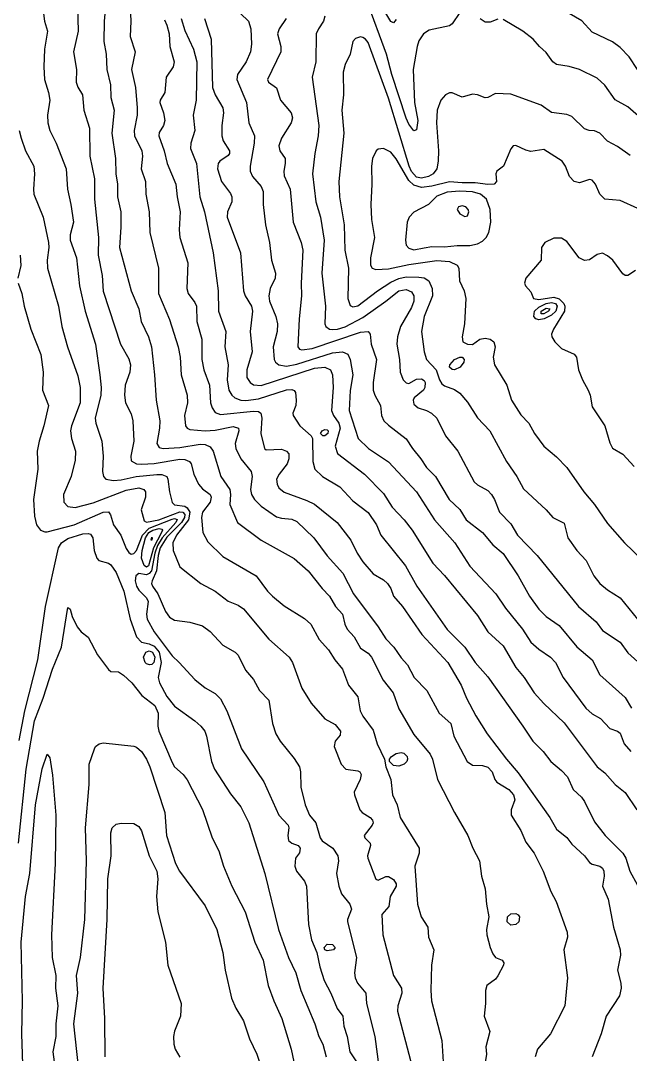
# Model space of a CAD drawing. Header units: inches. Extents: x 3311818 to 3313075, y 1372003 to 1372737.
# Drawn here: x 3312809.3 to 3312900.5, y 1372329.1 to 1372484 of the extents above; entities that cross this region are included whole.
import ezdxf

# ---------------------------------------------------------------- set-up
doc = ezdxf.new("R2010")
doc.units = ezdxf.units.IN
doc.header["$MEASUREMENT"] = 0

msp = doc.modelspace()

# ---------------------------------------------------------------- linework, layer by layer
for points, elevation in [([(3312825.51, 1372489.23), (3312825.77, 1372483.89), (3312825.67, 1372481.61), (3312826.43, 1372479.32), (3312825.9, 1372476.65), (3312826.46, 1372473.98), (3312826.73, 1372470.93), (3312826.73, 1372469.79), (3312826.29, 1372467.5), (3312826.31, 1372466.74), (3312827.44, 1372464.45), (3312827.5, 1372463.69), (3312827.31, 1372461.79), (3312827.95, 1372459.88), (3312828.02, 1372457.97), (3312828.5, 1372455.31), (3312828.63, 1372452.26), (3312829.93, 1372446.92), (3312829.91, 1372443.11), (3312831.56, 1372439.23), (3312832.87, 1372435.11), (3312833.16, 1372433.58), (3312833.31, 1372430.91), (3312834.23, 1372427.86), (3312834.26, 1372426.72), (3312833.82, 1372424.82), (3312833.94, 1372423.29), (3312834.21, 1372422.91), (3312834.61, 1372422.74), (3312836.9, 1372422.53), (3312838.42, 1372422.62), (3312841.09, 1372423.19), (3312841.88, 1372422.91), (3312841.93, 1372422.53), (3312841.37, 1372420.62), (3312841.47, 1372419.86), (3312842.23, 1372418.34), (3312843.8, 1372416.43), (3312843.95, 1372415.67), (3312843.68, 1372413.76), (3312843.86, 1372413), (3312844.28, 1372412.24), (3312845.28, 1372411.24), (3312847.57, 1372409.64), (3312848.33, 1372409.43), (3312849.86, 1372409.31), (3312850.62, 1372408.94), (3312853.18, 1372406.52), (3312855.19, 1372403.79), (3312857.49, 1372401.19), (3312859.1, 1372398.14), (3312862.79, 1372393.18), (3312863.96, 1372391.38), (3312865.14, 1372390.13), (3312866.25, 1372388.51), (3312867.17, 1372387.46), (3312868.18, 1372385.56), (3312870.07, 1372383.65), (3312871.93, 1372380.22), (3312873.66, 1372378.7), (3312874.15, 1372376.79), (3312876.13, 1372372.98), (3312876.92, 1372372.45), (3312878.44, 1372372.39), (3312879.21, 1372372.16), (3312879.89, 1372371.46), (3312880.26, 1372370.31), (3312880.56, 1372369.93), (3312882.34, 1372368.79), (3312883.07, 1372368.03), (3312883.27, 1372367.26), (3312882.73, 1372365.74), (3312882.69, 1372364.98), (3312884.15, 1372362.69), (3312884.92, 1372360.9), (3312886.14, 1372359.26), (3312887.51, 1372356.59), (3312888.65, 1372353.54), (3312889.44, 1372352.02), (3312891.1, 1372347.45), (3312891.13, 1372346.68), (3312890.61, 1372344.78), (3312891.16, 1372340.58), (3312890.73, 1372336.39), (3312888.6, 1372332.2), (3312886.66, 1372329.91), (3312886.3, 1372328.77)], 4482), ([(3312817.74, 1372488.08), (3312817.91, 1372482.37), (3312817.21, 1372479.32), (3312817.65, 1372476.65), (3312817.6, 1372474.74), (3312817.84, 1372474.02), (3312818.53, 1372472.84), (3312818.72, 1372470.55), (3312819.59, 1372467.88), (3312819.65, 1372463.69), (3312820.36, 1372460.26), (3312820.36, 1372457.21), (3312820.93, 1372451.5), (3312820.87, 1372448.83), (3312821.49, 1372445.78), (3312821.65, 1372443.45), (3312824.21, 1372435.49), (3312825.47, 1372433.31), (3312825.74, 1372432.44), (3312825.65, 1372431.3), (3312824.92, 1372429.39), (3312824.82, 1372427.86), (3312824.96, 1372426.72), (3312825.85, 1372425.08), (3312826.07, 1372424.05), (3312826.23, 1372421), (3312825.77, 1372418.72), (3312825.85, 1372418.06), (3312826.6, 1372417.57), (3312827.37, 1372417.52), (3312829.28, 1372417.65), (3312833.09, 1372418.3), (3312833.85, 1372418.26), (3312834.55, 1372417.96), (3312834.83, 1372417.57), (3312835.22, 1372416.05), (3312835.92, 1372414.53), (3312836.52, 1372413.84), (3312837.66, 1372413), (3312837.8, 1372412.62), (3312837.66, 1372411.86), (3312836.52, 1372410.34), (3312836.36, 1372409.57), (3312836.57, 1372407.28), (3312837.28, 1372405.9), (3312839.57, 1372403.72), (3312844.52, 1372400.81), (3312846.24, 1372398.52), (3312846.99, 1372397.76), (3312848.71, 1372396.3), (3312851.76, 1372394.44), (3312852.7, 1372393.56), (3312853.97, 1372391.28), (3312855.35, 1372389.75), (3312856.31, 1372388.23), (3312857.48, 1372386.84), (3312858.37, 1372384.42), (3312859.77, 1372382.7), (3312860.09, 1372380.6), (3312860.53, 1372379.78), (3312862.05, 1372377.68), (3312862.66, 1372375.65), (3312863.73, 1372373.36), (3312863.95, 1372372.22), (3312864.72, 1372370.31), (3312864.94, 1372368.03), (3312865.66, 1372366.5), (3312866.08, 1372364.6), (3312868.93, 1372360.02), (3312868.95, 1372359.26), (3312868.27, 1372357.35), (3312868.67, 1372351.64), (3312869.22, 1372349.73), (3312870.23, 1372348.21), (3312870.34, 1372346.68), (3312871.12, 1372344.78), (3312870.8, 1372342.49), (3312870.69, 1372338.68), (3312870.81, 1372337.15), (3312872.34, 1372331.22), (3312872.51, 1372328.01)], 4484), ([(3312822.13, 1372487.7), (3312821.76, 1372483.89), (3312821.72, 1372480.84), (3312822.06, 1372478.94), (3312822.17, 1372476.65), (3312822.73, 1372474.36), (3312822.8, 1372472.46), (3312823.26, 1372470.55), (3312822.94, 1372467.12), (3312823.46, 1372463.31), (3312823.53, 1372461.02), (3312823.76, 1372459.5), (3312823.76, 1372457.59), (3312824.28, 1372455.31), (3312824.29, 1372453.02), (3312824.06, 1372449.97), (3312825.84, 1372443.49), (3312826.97, 1372440.82), (3312827.3, 1372438.92), (3312828.4, 1372436.63), (3312828.85, 1372435.11), (3312829.31, 1372430.91), (3312829.55, 1372427.1), (3312830.1, 1372424.05), (3312830.08, 1372422.91), (3312829.66, 1372420.62), (3312830.04, 1372420.04), (3312830.63, 1372419.86), (3312833.09, 1372420.03), (3312836.14, 1372420.52), (3312836.9, 1372420.46), (3312837.66, 1372420.14), (3312838.08, 1372419.48), (3312839.25, 1372415.67), (3312840.58, 1372413.76), (3312840.69, 1372413), (3312840.59, 1372411.48), (3312841.75, 1372408.81), (3312845.28, 1372406.15), (3312850.24, 1372403.43), (3312852.3, 1372401.57), (3312854.42, 1372398.9), (3312855.53, 1372397.76), (3312856.39, 1372396.23), (3312857.48, 1372395.09), (3312857.79, 1372393.56), (3312858.15, 1372392.8), (3312859.23, 1372391.66), (3312860.15, 1372390), (3312861.29, 1372389.21), (3312861.78, 1372388.61), (3312863.55, 1372385.18), (3312865.03, 1372383.27), (3312865.87, 1372380.91), (3312868.15, 1372377.07), (3312870.59, 1372374.12), (3312870.92, 1372373.36), (3312871.7, 1372370.31), (3312874.25, 1372365.36), (3312876.21, 1372361.93), (3312876.96, 1372360.02), (3312877.98, 1372358.12), (3312878.26, 1372355.83), (3312878.84, 1372353.92), (3312879, 1372351.64), (3312879.36, 1372349.73), (3312879.04, 1372347.83), (3312879.07, 1372347.06), (3312879.56, 1372345.16), (3312879.97, 1372344.18), (3312880.35, 1372343.65), (3312881.34, 1372343.25), (3312881.63, 1372342.87), (3312881.58, 1372342.49), (3312880.73, 1372340.88), (3312880.35, 1372340.4), (3312879.09, 1372339.44), (3312878.85, 1372338.68), (3312878.87, 1372336.77), (3312878.69, 1372334.87), (3312879.5, 1372332.58), (3312878.9, 1372330.29), (3312879.01, 1372329.15), (3312878.79, 1372327.63)], 4483), ([(3312875.01, 1372485.19), (3312873.88, 1372483.51), (3312873.49, 1372483.21), (3312870.44, 1372482.55), (3312869.61, 1372481.99), (3312868.91, 1372480.94), (3312868.64, 1372480.08), (3312868.05, 1372476.65), (3312868.23, 1372471.7), (3312868.74, 1372469.03), (3312868.53, 1372467.63), (3312868.15, 1372467.49), (3312867.39, 1372468.44), (3312867.01, 1372469.35), (3312864.86, 1372475.89), (3312864.04, 1372478.94), (3312861.11, 1372486.94)], 4476), ([(3312812.66, 1372485.42), (3312812.84, 1372483.89), (3312813.31, 1372482.37), (3312812.85, 1372479.7), (3312812.76, 1372477.03), (3312812.86, 1372475.13), (3312813.46, 1372473.22), (3312813.67, 1372472.08), (3312813.32, 1372469.79), (3312813.35, 1372468.65), (3312813.66, 1372467.5), (3312814.6, 1372465.6), (3312816.1, 1372461.79), (3312816.27, 1372458.74), (3312816.79, 1372456.45), (3312817.17, 1372453.78), (3312816.68, 1372451.88), (3312816.67, 1372451.11), (3312817.66, 1372448.45), (3312818.11, 1372444.25), (3312818.94, 1372440.44), (3312820.47, 1372435.49), (3312821.15, 1372430.91), (3312821.33, 1372429.01), (3312821.28, 1372427.86), (3312820.45, 1372424.43), (3312820.55, 1372423.67), (3312821.43, 1372421), (3312821.64, 1372418.72), (3312821.52, 1372416.43), (3312821.67, 1372415.67), (3312822.03, 1372415.27), (3312823.18, 1372415.07), (3312824.32, 1372415.17), (3312826.58, 1372415.67), (3312829.66, 1372415.99), (3312830.42, 1372416), (3312831.16, 1372415.67), (3312831.33, 1372415.29), (3312831.54, 1372413.38), (3312831.94, 1372411.79), (3312832.33, 1372411.43), (3312833.85, 1372411.23), (3312834.23, 1372411), (3312834.63, 1372410.33), (3312834.4, 1372409.19), (3312832.63, 1372406.9), (3312832.04, 1372405.76), (3312832.13, 1372404.62), (3312833.09, 1372402.17), (3312836.27, 1372399.66), (3312838.42, 1372398.54), (3312840.33, 1372397.02), (3312841.85, 1372396.41), (3312842.62, 1372395.89), (3312846.43, 1372391.35), (3312849.48, 1372388.64), (3312849.96, 1372387.85), (3312851.38, 1372383.99), (3312852.79, 1372381.75), (3312854.81, 1372379.39), (3312856.34, 1372378.56), (3312857.18, 1372377.55), (3312857.1, 1372376.93), (3312856.38, 1372376.03), (3312856.19, 1372375.27), (3312857.27, 1372372.6), (3312857.96, 1372371.84), (3312859.77, 1372371.61), (3312860.06, 1372371.46), (3312860.24, 1372371.08), (3312860.1, 1372370.31), (3312859.23, 1372368.41), (3312859.25, 1372368.03), (3312860.08, 1372365.74), (3312860.42, 1372365.36), (3312861.62, 1372364.6), (3312861.96, 1372364.22), (3312862.06, 1372363.83), (3312861.91, 1372363.45), (3312860.71, 1372361.93), (3312860.8, 1372361.55), (3312861.58, 1372360.78), (3312861.66, 1372360.4), (3312861.18, 1372358.88), (3312861.23, 1372358.5), (3312862.44, 1372355.39), (3312862.82, 1372355.22), (3312863.96, 1372355.77), (3312864.34, 1372355.8), (3312865.1, 1372355.35), (3312865.5, 1372354.69), (3312865.49, 1372354.31), (3312864.6, 1372352.78), (3312864.38, 1372351.26), (3312863.34, 1372350.11), (3312863.48, 1372347.06), (3312865.12, 1372340.97), (3312866.31, 1372339.06), (3312866.35, 1372338.3), (3312865.75, 1372336.39), (3312865.69, 1372335.63), (3312867.88, 1372327.25)], 4485), ([(3312865.48, 1372484.16), (3312865.1, 1372483.66), (3312864.72, 1372483.82), (3312863.96, 1372485.08)], 4477), ([(3312901.62, 1372476.65), (3312900.36, 1372478.56), (3312899.02, 1372479.97), (3312897.88, 1372480.81), (3312894.83, 1372482.24), (3312893.31, 1372483.93), (3312891.4, 1372485.05)], 4477), ([(3312830.8, 1372484.11), (3312831.18, 1372483.31), (3312831.52, 1372481.99), (3312831.61, 1372480.08), (3312832.26, 1372477.79), (3312832.13, 1372477.03), (3312831.05, 1372475.51), (3312830.85, 1372473.22), (3312830.18, 1372472.08), (3312830.12, 1372471.7), (3312830.68, 1372470.17), (3312830.86, 1372469.03), (3312830.67, 1372468.27), (3312830.04, 1372467.2), (3312829.96, 1372466.74), (3312830.75, 1372464.45), (3312831.21, 1372462.55), (3312832.53, 1372459.5), (3312832.71, 1372457.59), (3312833.15, 1372455.31), (3312833.01, 1372452.64), (3312833.09, 1372451.5), (3312834.31, 1372447.68), (3312834.16, 1372443.87), (3312834.36, 1372443.11), (3312835.37, 1372441.76), (3312835.59, 1372441.2), (3312835.64, 1372438.92), (3312836.38, 1372436.25), (3312836.4, 1372433.2), (3312836.7, 1372431.68), (3312837.53, 1372429.39), (3312837.71, 1372426.72), (3312837.94, 1372425.96), (3312838.42, 1372425.29), (3312839.19, 1372424.99), (3312844.14, 1372425.48), (3312844.9, 1372425.41), (3312845.25, 1372425.2), (3312845.38, 1372424.43), (3312845.23, 1372422.15), (3312845.79, 1372419.86), (3312846.05, 1372419.7), (3312848.33, 1372419.77), (3312849.1, 1372419.48), (3312849.41, 1372419.1), (3312849.45, 1372418.34), (3312849.18, 1372417.57), (3312847.97, 1372416.05), (3312847.58, 1372415.29), (3312847.67, 1372414.53), (3312847.95, 1372414), (3312848.71, 1372413.36), (3312852.14, 1372412.12), (3312853.29, 1372411.55), (3312856.64, 1372408.81), (3312858.7, 1372406.14), (3312859.64, 1372404.23), (3312860.53, 1372402.91), (3312862.05, 1372401.13), (3312863.58, 1372400.23), (3312864.22, 1372399.66), (3312864.69, 1372398.9), (3312865.12, 1372397.76), (3312866.45, 1372396.23), (3312869.32, 1372392.04), (3312873.23, 1372387.85), (3312875.21, 1372384.42), (3312876.02, 1372382.51), (3312877.43, 1372379.84), (3312879.13, 1372377.17), (3312882.01, 1372373.36), (3312883.78, 1372371.31), (3312888.51, 1372364.6), (3312889.5, 1372362.89), (3312891.02, 1372361.62), (3312891.78, 1372360.64), (3312893.68, 1372358.88), (3312894.45, 1372357.89), (3312894.83, 1372357.62), (3312895.98, 1372357.33), (3312896.36, 1372357.04), (3312896.58, 1372356.59), (3312896.62, 1372355.83), (3312896.38, 1372354.31), (3312897.22, 1372352.4), (3312898.03, 1372348.21), (3312899.04, 1372344.78), (3312899.06, 1372344.01), (3312898.65, 1372341.73), (3312899.15, 1372339.82), (3312899.18, 1372339.06), (3312898.92, 1372337.92), (3312896.91, 1372334.87), (3312896.19, 1372332.2), (3312894.86, 1372328.77)], 4481), ([(3312833.32, 1372484.27), (3312833.85, 1372482.47), (3312835.17, 1372479.7), (3312835.66, 1372477.79), (3312835.56, 1372472.08), (3312835.13, 1372469.79), (3312835.36, 1372467.5), (3312834.74, 1372465.6), (3312834.7, 1372464.84), (3312835.6, 1372462.55), (3312836.11, 1372457.59), (3312836.82, 1372455.31), (3312838.09, 1372449.21), (3312838.84, 1372443.49), (3312838.91, 1372440.44), (3312839.98, 1372437.39), (3312839.85, 1372435.11), (3312840.34, 1372432.44), (3312840.2, 1372430.15), (3312840.46, 1372428.63), (3312840.92, 1372427.86), (3312841.36, 1372427.48), (3312842.24, 1372427.13), (3312843, 1372427.05), (3312844.9, 1372427.34), (3312849.1, 1372428.66), (3312849.86, 1372428.71), (3312850.24, 1372428.56), (3312850.45, 1372428.25), (3312850.55, 1372427.1), (3312850.46, 1372426.34), (3312850.02, 1372425.2), (3312850.07, 1372424.82), (3312851.07, 1372423.29), (3312852.75, 1372421.77), (3312852.98, 1372421.39), (3312853.03, 1372417.96), (3312853.33, 1372416.81), (3312854.49, 1372415.67), (3312857.08, 1372414.14), (3312859.01, 1372412.04), (3312861.29, 1372410.32), (3312862.57, 1372408.43), (3312863.21, 1372406.9), (3312866.87, 1372402.33), (3312868.58, 1372399.28), (3312873.11, 1372392.79), (3312875.78, 1372390.15), (3312877.3, 1372387.85), (3312879.21, 1372385.67), (3312884.47, 1372378.32), (3312885.93, 1372376.03), (3312887.49, 1372374.51), (3312888.64, 1372372.98), (3312890.26, 1372371.65), (3312891.15, 1372370.69), (3312892.01, 1372368.79), (3312893.25, 1372367.65), (3312893.69, 1372367.01), (3312895.21, 1372363.96), (3312896.77, 1372361.93), (3312899.42, 1372359.26), (3312899.87, 1372358.5), (3312900.48, 1372356.59), (3312902.79, 1372352.4)], 4480), ([(3312836.79, 1372484.27), (3312837.82, 1372481.22), (3312838.01, 1372473.98), (3312838.42, 1372472.84), (3312839.55, 1372470.93), (3312839.66, 1372470.17), (3312839.38, 1372468.27), (3312839.39, 1372466.74), (3312839.59, 1372465.98), (3312840.57, 1372464.45), (3312840.55, 1372464.07), (3312840.33, 1372463.76), (3312839.1, 1372462.93), (3312838.86, 1372462.55), (3312838.77, 1372461.79), (3312839.35, 1372459.88), (3312840.71, 1372458.08), (3312840.91, 1372457.59), (3312840.89, 1372456.83), (3312840.27, 1372455.31), (3312840.2, 1372454.54), (3312842.18, 1372449.21), (3312842.62, 1372443.49), (3312842.9, 1372442.73), (3312843.82, 1372441.2), (3312844.01, 1372440.44), (3312843.62, 1372437.39), (3312843.93, 1372434.34), (3312843.13, 1372431.68), (3312843.15, 1372430.53), (3312843.63, 1372429.77), (3312844.14, 1372429.43), (3312845.28, 1372429.33), (3312853.29, 1372431.9), (3312854.81, 1372432.08), (3312855.65, 1372431.68), (3312855.94, 1372430.91), (3312856.06, 1372429.01), (3312855.82, 1372425.58), (3312856.13, 1372424.82), (3312856.91, 1372423.67), (3312857.09, 1372422.91), (3312856.38, 1372420.24), (3312856.72, 1372419.12), (3312860.77, 1372416.05), (3312863.58, 1372413.12), (3312864.88, 1372411.09), (3312866.69, 1372409.19), (3312867.9, 1372407.66), (3312870.99, 1372402.71), (3312872.73, 1372400.88), (3312877.68, 1372394.88), (3312879.2, 1372392.42), (3312881.49, 1372390.32), (3312883.4, 1372387.1), (3312884.64, 1372385.56), (3312886.15, 1372383.27), (3312887.59, 1372381.7), (3312890.64, 1372378.79), (3312895.58, 1372372.22), (3312896.74, 1372371.29), (3312898.3, 1372369.55), (3312899.79, 1372368.37), (3312901.51, 1372365.74)], 4479), ([(3312842.21, 1372485.04), (3312843.38, 1372483.89), (3312843.74, 1372482.75), (3312843.83, 1372480.46), (3312843.68, 1372479.32), (3312843.05, 1372477.79), (3312841.72, 1372475.89), (3312841.64, 1372475.13), (3312843.1, 1372471.7), (3312843.44, 1372468.65), (3312844.3, 1372466.74), (3312844.26, 1372465.6), (3312843.62, 1372462.17), (3312843.64, 1372461.4), (3312843.97, 1372460.64), (3312845.28, 1372459.15), (3312845.6, 1372458.36), (3312845.57, 1372456.45), (3312845.95, 1372453.4), (3312846.55, 1372450.73), (3312846.81, 1372448.07), (3312847.43, 1372446.16), (3312847.39, 1372445.4), (3312846.65, 1372443.87), (3312846.41, 1372442.73), (3312846.54, 1372441.97), (3312847.47, 1372439.68), (3312847.72, 1372438.54), (3312847.66, 1372437.39), (3312847.1, 1372435.11), (3312847.22, 1372433.2), (3312847.43, 1372432.82), (3312847.91, 1372432.44), (3312849.1, 1372432.24), (3312850.62, 1372432.51), (3312855.96, 1372434.19), (3312857.48, 1372434.36), (3312858.24, 1372434), (3312858.6, 1372433.2), (3312859.01, 1372430.91), (3312858.62, 1372428.57), (3312858.48, 1372425.58), (3312859.81, 1372421.39), (3312861.35, 1372419.86), (3312864.34, 1372417.87), (3312868.53, 1372413.37), (3312871.24, 1372409.19), (3312874.3, 1372405.76), (3312876.54, 1372402.25), (3312880.4, 1372398.14), (3312881.87, 1372395.97), (3312884.43, 1372392.8), (3312885.67, 1372390.89), (3312886.83, 1372389.81), (3312888.61, 1372388.61), (3312889.33, 1372387.85), (3312890.48, 1372385.56), (3312893.9, 1372380.99), (3312894.83, 1372380.14), (3312896.09, 1372379.46), (3312897.5, 1372377.96), (3312898.64, 1372377.57), (3312899.02, 1372377.24), (3312899.61, 1372375.65), (3312900.64, 1372374.51)], 4478), ([(3312849.04, 1372484.27), (3312848, 1372482.75), (3312847.75, 1372481.99), (3312848.23, 1372480.08), (3312848.24, 1372479.32), (3312846.25, 1372475.13), (3312846.39, 1372474.74), (3312847.57, 1372473.91), (3312848.2, 1372472.08), (3312849.77, 1372470.17), (3312849.97, 1372469.41), (3312849.77, 1372468.65), (3312848.32, 1372466.36), (3312847.92, 1372465.22), (3312848.1, 1372464.45), (3312848.87, 1372463.31), (3312848.89, 1372462.55), (3312848.66, 1372461.4), (3312848.71, 1372460.71), (3312849.64, 1372458.74), (3312850.09, 1372453.78), (3312851.26, 1372450.73), (3312851.52, 1372449.59), (3312851.27, 1372444.63), (3312851.32, 1372442.73), (3312850.95, 1372439.3), (3312850.77, 1372435.11), (3312851, 1372434.75), (3312851.38, 1372434.68), (3312852.91, 1372434.87), (3312860.15, 1372437.29), (3312861.32, 1372437.39), (3312861.61, 1372437.01), (3312861.77, 1372435.49), (3312862.53, 1372433.2), (3312862.04, 1372429.77), (3312862.07, 1372428.63), (3312862.32, 1372427.86), (3312863.16, 1372426.34), (3312863.29, 1372424.82), (3312863.65, 1372424.05), (3312864.34, 1372423.36), (3312867.01, 1372421.32), (3312867.92, 1372419.86), (3312869.2, 1372418.34), (3312870.06, 1372417.05), (3312871.39, 1372415.67), (3312873.42, 1372412.24), (3312875.01, 1372410.75), (3312875.97, 1372409.19), (3312878.44, 1372407.31), (3312879.97, 1372405.45), (3312881.49, 1372404.16), (3312883.78, 1372400.8), (3312885.46, 1372397.76), (3312886.83, 1372395.8), (3312887.95, 1372394.71), (3312889.88, 1372393.35), (3312892.55, 1372390.17), (3312894.82, 1372388.23), (3312895.98, 1372385.97), (3312899.79, 1372382.57), (3312900.74, 1372380.99)], 4477), ([(3312854.82, 1372484.65), (3312854.64, 1372483.89), (3312853.85, 1372482.75), (3312853.52, 1372481.99), (3312853.47, 1372477.79), (3312852.93, 1372475.51), (3312853.93, 1372468.27), (3312853.84, 1372466.74), (3312853.31, 1372464.07), (3312852.97, 1372461.02), (3312853.48, 1372456.83), (3312854.16, 1372454.54), (3312854.73, 1372451.11), (3312854.37, 1372446.16), (3312854.94, 1372441.2), (3312854.83, 1372438.54), (3312854.95, 1372438.16), (3312855.53, 1372437.77), (3312855.96, 1372437.73), (3312856.72, 1372437.78), (3312857.86, 1372438.13), (3312860.53, 1372439.5), (3312863.96, 1372441.95), (3312865.87, 1372443.5), (3312867.01, 1372443.68), (3312867.77, 1372443.34), (3312868.15, 1372442.73), (3312868.13, 1372441.97), (3312867.77, 1372441.01), (3312866.14, 1372438.16), (3312865.69, 1372436.63), (3312865.61, 1372435.49), (3312865.97, 1372433.2), (3312866.07, 1372431.3), (3312866.53, 1372430.15), (3312867.01, 1372429.7), (3312867.39, 1372429.63), (3312868.53, 1372430.25), (3312869.3, 1372430.32), (3312869.68, 1372430.07), (3312869.83, 1372429.77), (3312869.79, 1372429.01), (3312869.59, 1372428.63), (3312868.18, 1372427.48), (3312868.04, 1372427.1), (3312868.15, 1372426.54), (3312868.78, 1372425.96), (3312870.06, 1372425.58), (3312870.79, 1372425.2), (3312871.6, 1372424.43), (3312872.86, 1372421.77), (3312874.71, 1372419.48), (3312877.17, 1372414.91), (3312877.68, 1372414.43), (3312879.21, 1372413.6), (3312879.78, 1372413), (3312880.24, 1372412.24), (3312880.95, 1372410.33), (3312882.64, 1372408.58), (3312883.65, 1372406.9), (3312886.58, 1372403.85), (3312892.8, 1372396.23), (3312895.43, 1372393.94), (3312896.36, 1372392.63), (3312899.05, 1372390.89), (3312900.17, 1372389.26), (3312902.17, 1372387.46)], 4476), ([(3312880.73, 1372484.21), (3312879.59, 1372483.73), (3312878.82, 1372483.76), (3312878.06, 1372484.22)], 4476), ([(3312902.93, 1372468.65), (3312900.17, 1372471.05), (3312898.26, 1372472.1), (3312896.74, 1372474.3), (3312895.59, 1372475.33), (3312892.93, 1372476.66), (3312891.4, 1372477.11), (3312889.49, 1372477.41), (3312888.97, 1372477.79), (3312887.97, 1372479.22), (3312886.96, 1372480.08), (3312885.98, 1372481.22), (3312884.47, 1372482.37), (3312881.49, 1372484.13)], 4476), ([(3312900.55, 1372463.77), (3312898.64, 1372465.11), (3312897.12, 1372465.93), (3312895.98, 1372467.13), (3312895.21, 1372467.45), (3312894.38, 1372467.5), (3312893.69, 1372467.74), (3312891.78, 1372469.62), (3312891.02, 1372469.9), (3312888.73, 1372470.23), (3312887.21, 1372471.33), (3312882.64, 1372472.94), (3312880.35, 1372473.08), (3312879.21, 1372472.46), (3312878.82, 1372472.4), (3312877.68, 1372472.84), (3312876.92, 1372472.94), (3312875.39, 1372472.5), (3312873.87, 1372473.18), (3312873.49, 1372473.16), (3312872.89, 1372472.84), (3312872.19, 1372472.08), (3312871.61, 1372470.55), (3312871.54, 1372468.65), (3312871.83, 1372464.45), (3312871.79, 1372462.93), (3312871.56, 1372461.79), (3312871.03, 1372461.02), (3312870.36, 1372460.64), (3312869.3, 1372460.38), (3312868.53, 1372460.55), (3312867.77, 1372461.39), (3312867.45, 1372462.17), (3312864.34, 1372472.36), (3312861.29, 1372480.7), (3312860.91, 1372481.21), (3312860.53, 1372481.45), (3312860.15, 1372481.52), (3312859.39, 1372481.31), (3312859.01, 1372480.83), (3312858.61, 1372478.94), (3312857.85, 1372477.41), (3312857.56, 1372476.27), (3312857.62, 1372472.84), (3312857.38, 1372470.55), (3312857.67, 1372467.12), (3312856.9, 1372459.88), (3312857.02, 1372457.59), (3312857.71, 1372453.4), (3312857.8, 1372449.59), (3312858.35, 1372446.92), (3312858.27, 1372442.35), (3312858.62, 1372441.31), (3312859.01, 1372441.1), (3312859.77, 1372441.26), (3312862.71, 1372443.49), (3312864.72, 1372444.81), (3312865.87, 1372445.35), (3312867.01, 1372445.59), (3312868.91, 1372445.57), (3312869.68, 1372445.45), (3312870.38, 1372445.02), (3312870.89, 1372443.87), (3312870.92, 1372442.73), (3312869.69, 1372439.68), (3312869.28, 1372437.39), (3312869.7, 1372434.34), (3312870.04, 1372433.2), (3312871.5, 1372431.68), (3312871.98, 1372430.15), (3312872.34, 1372429.57), (3312872.73, 1372429.29), (3312874.25, 1372428.7), (3312875.01, 1372428.17), (3312876.16, 1372426.81), (3312877.68, 1372424.49), (3312879.51, 1372422.53), (3312882, 1372417.96), (3312883.58, 1372415.67), (3312884.54, 1372413.84), (3312887.97, 1372410.68), (3312888.96, 1372409.57), (3312890.64, 1372408.7), (3312891.17, 1372406.52), (3312892.55, 1372404.62), (3312893.93, 1372403.09), (3312895.09, 1372400.8), (3312895.98, 1372399.68), (3312897.12, 1372398.74), (3312899.02, 1372397.5), (3312901.61, 1372394.32)], 4475), ([(3312809.04, 1372467.5), (3312809.34, 1372466.36), (3312810.03, 1372464.45), (3312811.26, 1372462.17), (3312811.36, 1372461.02), (3312811.18, 1372458.74), (3312811.25, 1372457.97), (3312812.67, 1372454.54), (3312813.44, 1372450.73), (3312813.49, 1372449.97), (3312813.23, 1372448.07), (3312813.32, 1372446.92), (3312814.93, 1372441.2), (3312815.44, 1372438.16), (3312816.3, 1372435.11), (3312817.84, 1372430.79), (3312818.21, 1372429.01), (3312818.19, 1372426.72), (3312816.9, 1372423.29), (3312816.75, 1372422.53), (3312816.89, 1372421.39), (3312817.47, 1372419.48), (3312817.46, 1372418.16), (3312816.83, 1372415.67), (3312815.72, 1372413), (3312815.75, 1372411.86), (3312816.32, 1372411.19), (3312817.46, 1372411.06), (3312820.13, 1372411.73), (3312825.08, 1372413.63), (3312826.99, 1372413.97), (3312827.72, 1372413.76), (3312827.99, 1372413.38), (3312827.95, 1372412.62), (3312827.3, 1372410.71), (3312827.75, 1372409.04), (3312828.13, 1372408.86), (3312829.98, 1372409.19), (3312833.09, 1372410.39), (3312833.56, 1372410.33), (3312833.85, 1372410), (3312833.82, 1372409.57), (3312833.37, 1372408.81), (3312831.18, 1372406.6), (3312830.16, 1372405), (3312829.85, 1372403.85), (3312829.6, 1372401.57), (3312828.95, 1372400.04), (3312828.87, 1372399.66), (3312829.01, 1372399.28), (3312829.84, 1372398.14), (3312830.98, 1372395.47), (3312831.56, 1372394.64), (3312832.33, 1372394.16), (3312834.61, 1372393.88), (3312836.52, 1372393.34), (3312837.66, 1372392.49), (3312839.57, 1372390.45), (3312841.4, 1372389.37), (3312841.85, 1372388.94), (3312842.94, 1372386.7), (3312844.14, 1372385.28), (3312845.04, 1372383.65), (3312846.43, 1372382.17), (3312846.99, 1372378.7), (3312847.47, 1372377.17), (3312848.14, 1372376.03), (3312850.24, 1372373.43), (3312851, 1372372.22), (3312851.18, 1372371.46), (3312851.22, 1372369.17), (3312851.87, 1372366.5), (3312852.53, 1372364.96), (3312853.45, 1372363.83), (3312854.1, 1372361.55), (3312854.43, 1372361.12), (3312855.99, 1372360.02), (3312856.78, 1372358.88), (3312856.86, 1372358.12), (3312856.58, 1372356.21), (3312856.92, 1372354.31), (3312857.32, 1372353.16), (3312858.56, 1372351.64), (3312858.82, 1372350.88), (3312858.19, 1372349.35), (3312858.19, 1372348.97), (3312859.56, 1372343.63), (3312859.27, 1372341.35), (3312859.37, 1372340.58), (3312859.73, 1372339.82), (3312860.93, 1372338.3), (3312861.03, 1372336.77), (3312862.32, 1372331.82), (3312862.91, 1372327.25)], 4486), ([(3312901.69, 1372455.83), (3312899.02, 1372457.01), (3312896.74, 1372457.22), (3312895.98, 1372457.97), (3312895.34, 1372459.5), (3312894.83, 1372460.08), (3312894.45, 1372460.16), (3312892.93, 1372459.68), (3312892.16, 1372459.87), (3312891.43, 1372460.64), (3312890.86, 1372462.17), (3312890.34, 1372462.93), (3312887.59, 1372464.65), (3312885.68, 1372464.39), (3312884.92, 1372464.57), (3312883.4, 1372465.26), (3312883.02, 1372465.2), (3312882.64, 1372464.75), (3312881.57, 1372462.17), (3312880.58, 1372461.4), (3312880.4, 1372461.02), (3312880.51, 1372459.88), (3312880.18, 1372459.5), (3312879.21, 1372459.44), (3312877.3, 1372459.7), (3312875.39, 1372459.67), (3312873.49, 1372459.85), (3312870.82, 1372459.2), (3312869.3, 1372459), (3312868.15, 1372459.31), (3312867.39, 1372460.03), (3312865.48, 1372463.29), (3312864.72, 1372464.28), (3312863.58, 1372464.83), (3312862.82, 1372464.72), (3312862.48, 1372464.45), (3312861.94, 1372463.31), (3312861.79, 1372462.17), (3312861.84, 1372459.5), (3312861.69, 1372456.45), (3312861.82, 1372454.16), (3312862.26, 1372451.5), (3312861.66, 1372448.45), (3312861.67, 1372447.33), (3312861.89, 1372446.92), (3312862.44, 1372446.68), (3312864.34, 1372446.81), (3312867.39, 1372447.46), (3312871.58, 1372448.05), (3312873.49, 1372447.87), (3312874.63, 1372447.34), (3312874.87, 1372446.92), (3312874.98, 1372445.02), (3312875.67, 1372443.49), (3312875.91, 1372442.35), (3312875.71, 1372438.54), (3312875.36, 1372436.63), (3312875.48, 1372435.87), (3312876.15, 1372435.49), (3312876.92, 1372435.44), (3312878, 1372436.25), (3312878.82, 1372436.42), (3312879.59, 1372436.27), (3312880.14, 1372435.87), (3312880.33, 1372435.11), (3312880.03, 1372433.58), (3312880.2, 1372432.44), (3312882.05, 1372429.39), (3312882.74, 1372427.1), (3312884.16, 1372424.95), (3312885.38, 1372423.67), (3312886.21, 1372422.15), (3312887.61, 1372420.24), (3312889.5, 1372418.66), (3312891.02, 1372417.06), (3312893.6, 1372413.38), (3312895.21, 1372411.51), (3312897.12, 1372408.66), (3312899.66, 1372405.76), (3312903.6, 1372401.96)], 4474), ([(3312869.68, 1372449.96), (3312870.82, 1372450.16), (3312872.73, 1372450.09), (3312874.63, 1372450.29), (3312876.54, 1372450.28), (3312877.68, 1372450.55), (3312878.44, 1372450.96), (3312878.96, 1372451.5), (3312879.36, 1372452.26), (3312879.66, 1372453.78), (3312879.58, 1372455.69), (3312879.04, 1372457.21), (3312878.11, 1372457.97), (3312876.92, 1372458.34), (3312875.01, 1372458.43), (3312873.11, 1372458.26), (3312871.58, 1372457.67), (3312870.32, 1372456.45), (3312868.15, 1372455.27), (3312867.45, 1372454.54), (3312867.16, 1372453.78), (3312866.9, 1372451.11), (3312867, 1372450.35), (3312867.39, 1372449.87), (3312868.15, 1372449.64), (3312869.68, 1372449.96)], 4473), ([(3312876.16, 1372454.72), (3312876.37, 1372455.31), (3312876.25, 1372455.69), (3312875.9, 1372456.07), (3312875.39, 1372456.25), (3312874.81, 1372456.07), (3312874.64, 1372455.69), (3312875.01, 1372455.02), (3312875.78, 1372454.62), (3312876.16, 1372454.72)], 4472), ([(3312901.31, 1372446.56), (3312900.17, 1372445.8), (3312899.79, 1372445.78), (3312899.41, 1372446.07), (3312897.95, 1372448.07), (3312897.12, 1372448.76), (3312896.36, 1372449.15), (3312895.59, 1372448.93), (3312894.45, 1372448.12), (3312893.69, 1372448.06), (3312892.89, 1372448.45), (3312891.02, 1372450.88), (3312890.26, 1372451.37), (3312889.11, 1372451.37), (3312887.76, 1372450.73), (3312887.27, 1372449.97), (3312887.18, 1372448.07), (3312884.9, 1372445.4), (3312884.71, 1372444.63), (3312884.87, 1372444.25), (3312885.68, 1372443.34), (3312886.07, 1372442.33), (3312886.83, 1372442.22), (3312889.11, 1372442.53), (3312889.88, 1372442.3), (3312890.6, 1372441.59), (3312890.74, 1372441.2), (3312890.69, 1372440.44), (3312889.03, 1372437.77), (3312888.77, 1372437.01), (3312888.8, 1372436.63), (3312889.25, 1372435.87), (3312890.26, 1372434.84), (3312892.16, 1372434.02), (3312892.51, 1372433.58), (3312892.81, 1372431.68), (3312893.4, 1372430.15), (3312894.26, 1372428.63), (3312894.54, 1372427.86), (3312894.83, 1372426.15), (3312896.74, 1372423.29), (3312897.5, 1372420.75), (3312897.88, 1372419.95), (3312899.41, 1372419.03), (3312901.13, 1372417.19)], 4473), ([(3312809.21, 1372448.83), (3312809.32, 1372447.3), (3312808.86, 1372445.4)], 4487), ([(3312808.89, 1372444.63), (3312809.46, 1372443.08), (3312809.83, 1372441.2), (3312810.82, 1372437.77), (3312812.3, 1372433.96), (3312812.67, 1372431.3), (3312812.53, 1372428.63), (3312813.46, 1372426.34), (3312812.75, 1372423.29), (3312812.04, 1372421), (3312811.77, 1372419.48), (3312811.85, 1372416.81), (3312811.21, 1372412.24), (3312811.36, 1372409.76), (3312811.65, 1372408.43), (3312812.25, 1372407.66), (3312812.89, 1372407.41), (3312813.27, 1372407.42), (3312817.27, 1372408.43), (3312821.65, 1372410.37), (3312822.42, 1372410.39), (3312822.72, 1372409.95), (3312823.18, 1372408.45), (3312824.27, 1372406.9), (3312825.08, 1372404.89), (3312825.47, 1372404.33), (3312825.85, 1372404.06), (3312826.23, 1372404.14), (3312826.61, 1372404.62), (3312827.54, 1372406.9), (3312828.51, 1372407.94), (3312831.94, 1372409.29), (3312832.33, 1372409.38), (3312832.71, 1372409.23), (3312832.52, 1372408.81), (3312830.47, 1372406.52), (3312829.78, 1372405.38), (3312829.39, 1372404.23), (3312828.85, 1372401.57), (3312828.51, 1372401.14), (3312828.13, 1372400.96), (3312826.99, 1372401.16), (3312826.52, 1372400.8), (3312826.43, 1372400.04), (3312826.61, 1372399.25), (3312826.99, 1372398.66), (3312828.13, 1372397.52), (3312828.37, 1372396.99), (3312828.11, 1372395.09), (3312828.2, 1372394.32), (3312829.27, 1372392.42), (3312831.94, 1372388.83), (3312833.03, 1372387.85), (3312835.37, 1372385.28), (3312836.9, 1372384.02), (3312838.42, 1372383.17), (3312839.19, 1372382.38), (3312840.14, 1372380.6), (3312842.32, 1372374.89), (3312845.67, 1372369.97), (3312847.95, 1372364.97), (3312849.31, 1372363.45), (3312849.45, 1372363.07), (3312849.26, 1372361.93), (3312849.4, 1372361.17), (3312849.86, 1372360.77), (3312850.83, 1372360.4), (3312851.12, 1372360.02), (3312851, 1372359.32), (3312850.41, 1372358.5), (3312850.31, 1372357.35), (3312850.56, 1372356.59), (3312851.76, 1372355.07), (3312852.07, 1372354.31), (3312852.36, 1372348.59), (3312852.84, 1372346.3), (3312853.63, 1372344.4), (3312854.05, 1372342.26), (3312854.72, 1372340.2), (3312855.72, 1372338.3), (3312856.68, 1372336.01), (3312857.5, 1372334.87), (3312857.67, 1372333.34), (3312858.14, 1372331.82), (3312858.54, 1372329.53), (3312859.54, 1372328.01)], 4487), ([(3312887.65, 1372439.3), (3312886.83, 1372439.16), (3312886.4, 1372439.3), (3312886.08, 1372439.68), (3312886.19, 1372440.44), (3312886.83, 1372441.06), (3312887.97, 1372441.61), (3312888.73, 1372441.77), (3312889.36, 1372441.59), (3312889.62, 1372441.2), (3312889.38, 1372440.44), (3312888.73, 1372439.87), (3312887.65, 1372439.3)], 4474), ([(3312887.61, 1372440.06), (3312887.19, 1372440.06), (3312887.2, 1372440.44), (3312887.97, 1372440.89), (3312888.51, 1372440.82), (3312888.28, 1372440.44), (3312887.61, 1372440.06)], 4475), ([(3312875.06, 1372432.06), (3312874.25, 1372431.69), (3312873.87, 1372431.71), (3312873.46, 1372432.06), (3312873.53, 1372432.44), (3312874.23, 1372433.2), (3312875.01, 1372433.55), (3312875.39, 1372433.54), (3312875.7, 1372433.2), (3312875.65, 1372432.82), (3312875.06, 1372432.06)], 4475), ([(3312854.53, 1372421.77), (3312854.16, 1372422.15), (3312854.4, 1372422.53), (3312854.81, 1372422.71), (3312855.19, 1372422.66), (3312855.31, 1372422.53), (3312855.25, 1372422.15), (3312854.81, 1372421.8), (3312854.53, 1372421.77)], 4480), ([(3312828.42, 1372402.33), (3312828.13, 1372402.1), (3312827.75, 1372402.35), (3312827.38, 1372403.47), (3312827.49, 1372404.62), (3312827.99, 1372406.52), (3312828.49, 1372407.28), (3312829.05, 1372407.66), (3312830.04, 1372407.92), (3312830.42, 1372407.8), (3312830.5, 1372407.66), (3312830.37, 1372407.28), (3312829.15, 1372405), (3312828.42, 1372402.33)], 4488), ([(3312809.08, 1372376.14), (3312809.93, 1372380.6), (3312811.85, 1372388.23), (3312812.99, 1372396.23), (3312814.97, 1372405), (3312815.39, 1372405.76), (3312816.32, 1372406.41), (3312818.6, 1372407.1), (3312819.37, 1372407.16), (3312819.75, 1372407.03), (3312820.11, 1372406.52), (3312820.31, 1372404.62), (3312820.68, 1372403.47), (3312821.01, 1372403.09), (3312822.42, 1372402.72), (3312822.8, 1372402.45), (3312823.56, 1372401.3), (3312824.73, 1372398.52), (3312825.7, 1372394.32), (3312826.64, 1372391.66), (3312827.37, 1372390.9), (3312828.51, 1372390.65), (3312829.28, 1372390.29), (3312830.01, 1372389.37), (3312830.3, 1372387.85), (3312829.87, 1372385.56), (3312830.09, 1372384.8), (3312831.18, 1372382.73), (3312832.33, 1372381.28), (3312835.36, 1372379.08), (3312836.25, 1372378.32), (3312836.85, 1372377.55), (3312837.12, 1372376.79), (3312837.86, 1372372.98), (3312838.29, 1372371.84), (3312840.71, 1372368.18), (3312842.24, 1372366.22), (3312843.46, 1372363.83), (3312845.86, 1372356.21), (3312847.87, 1372347.83), (3312849.38, 1372343.63), (3312850.49, 1372341.35), (3312851.23, 1372338.68), (3312853.31, 1372333.72), (3312853.9, 1372331.82), (3312854.5, 1372330.68), (3312855.01, 1372328.77)], 4488), ([(3312828.91, 1372406.14), (3312828.83, 1372406.14), (3312828.9, 1372406.59), (3312828.98, 1372406.52), (3312828.91, 1372406.14)], 4489), ([(3312808.98, 1372360.78), (3312810.13, 1372371.84), (3312811.34, 1372379.08), (3312812.65, 1372382.51), (3312814.03, 1372386.81), (3312815.41, 1372390.13), (3312816.32, 1372396.09), (3312816.7, 1372395.81), (3312817.01, 1372394.71), (3312817.72, 1372393.18), (3312818.35, 1372392.42), (3312819.37, 1372391.63), (3312820.78, 1372388.99), (3312822.42, 1372386.76), (3312822.8, 1372386.48), (3312823.94, 1372386.41), (3312824.7, 1372385.94), (3312825.95, 1372384.8), (3312827.44, 1372382.89), (3312829.38, 1372381.37), (3312829.88, 1372380.22), (3312829.83, 1372378.32), (3312829.95, 1372377.55), (3312831.94, 1372372.83), (3312832.33, 1372372.22), (3312833.59, 1372371.08), (3312834.23, 1372370.27), (3312836.52, 1372365.82), (3312837.95, 1372361.55), (3312838.97, 1372359.64), (3312839.64, 1372357.35), (3312840.89, 1372354.31), (3312842.89, 1372350.49), (3312844.35, 1372345.92), (3312845.58, 1372343.25), (3312846.34, 1372339.44), (3312847.16, 1372337.15), (3312848.38, 1372334.49), (3312849.77, 1372329.91), (3312850.2, 1372328.01)], 4489), ([(3312828.59, 1372387.46), (3312828.13, 1372387.61), (3312827.91, 1372387.85), (3312827.67, 1372388.61), (3312828.01, 1372389.37), (3312828.51, 1372389.56), (3312829.02, 1372389.37), (3312829.38, 1372388.61), (3312829.22, 1372387.85), (3312828.9, 1372387.52), (3312828.59, 1372387.46)], 4489), ([(3312817.93, 1372327.25), (3312817.23, 1372333.72), (3312817.83, 1372338.3), (3312817.66, 1372340.97), (3312818.22, 1372343.63), (3312818.87, 1372349.35), (3312819.16, 1372358.12), (3312818.97, 1372363.07), (3312819.53, 1372369.55), (3312819.56, 1372372.6), (3312820.32, 1372374.89), (3312820.51, 1372375.24), (3312821.02, 1372375.65), (3312821.65, 1372375.78), (3312826.23, 1372375.3), (3312826.61, 1372375.15), (3312827.37, 1372374.49), (3312828.13, 1372373.35), (3312828.63, 1372372.22), (3312830.86, 1372365.36), (3312831.09, 1372361.93), (3312832.45, 1372357.74), (3312833.08, 1372356.59), (3312836.9, 1372351.37), (3312838.65, 1372347.83), (3312839.57, 1372344.4), (3312839.92, 1372341.73), (3312840.86, 1372337.54), (3312841.47, 1372336.05), (3312842.62, 1372334.18), (3312843.54, 1372331.44), (3312844.65, 1372329.15), (3312846.78, 1372322.67)], 4490), ([(3312809.66, 1372326.1), (3312809.45, 1372332.2), (3312809.58, 1372337.15), (3312809.38, 1372345.92), (3312810.01, 1372352.78), (3312810.67, 1372356.21), (3312811.49, 1372366.5), (3312812.51, 1372371.91), (3312813.27, 1372374.1), (3312813.65, 1372373.55), (3312814.03, 1372370.98), (3312814.55, 1372364.98), (3312814.46, 1372357.74), (3312813.89, 1372347.06), (3312814.01, 1372343.63), (3312814.55, 1372340.97), (3312814.48, 1372339.06), (3312814.84, 1372336.39), (3312814.57, 1372333.72), (3312814.55, 1372331.82), (3312814.12, 1372329.53), (3312814.44, 1372326.86)], 4490), ([(3312866.69, 1372372.6), (3312865.87, 1372372.3), (3312865.1, 1372372.41), (3312864.49, 1372372.98), (3312864.52, 1372373.36), (3312864.8, 1372373.74), (3312865.48, 1372374.21), (3312866.25, 1372374.35), (3312866.63, 1372374.24), (3312867.13, 1372373.74), (3312867.19, 1372373.36), (3312867.07, 1372372.98), (3312866.69, 1372372.6)], 4484), ([(3312821.93, 1372328.77), (3312821.86, 1372334.49), (3312821.61, 1372339.06), (3312822.22, 1372349.35), (3312822.33, 1372355.45), (3312822.85, 1372358.88), (3312822.77, 1372362.31), (3312822.98, 1372363.07), (3312823.56, 1372363.62), (3312824.32, 1372363.75), (3312826.23, 1372363.73), (3312826.99, 1372363.27), (3312827.37, 1372362.61), (3312828.52, 1372358.88), (3312829.66, 1372356.59), (3312829.81, 1372355.45), (3312829.6, 1372352.78), (3312829.8, 1372350.49), (3312830.99, 1372345.92), (3312831.33, 1372342.49), (3312833.33, 1372336.77), (3312833.2, 1372334.87), (3312832.33, 1372332.63), (3312832.17, 1372331.82), (3312832.22, 1372330.68), (3312832.43, 1372329.91), (3312833.09, 1372328.73)], 4491), ([(3312883.43, 1372348.59), (3312882.64, 1372348.49), (3312882.11, 1372348.97), (3312882.15, 1372349.73), (3312882.64, 1372350.19), (3312883.4, 1372350.26), (3312883.78, 1372350.04), (3312883.98, 1372349.73), (3312883.85, 1372348.97), (3312883.43, 1372348.59)], 4483), ([(3312856.1, 1372344.78), (3312855.19, 1372344.62), (3312854.82, 1372344.78), (3312854.71, 1372345.16), (3312855.19, 1372345.62), (3312855.96, 1372345.61), (3312856.35, 1372345.16), (3312856.1, 1372344.78)], 4487)]:
    msp.add_lwpolyline(points, dxfattribs=dict(elevation=elevation))

doc.saveas('drawing.dxf')
